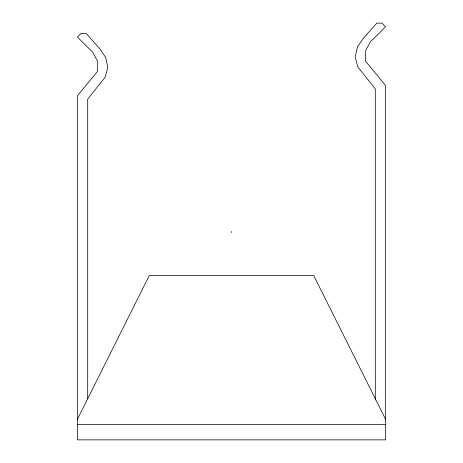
<?xml version="1.0" encoding="UTF-8"?>
<svg xmlns="http://www.w3.org/2000/svg" width="463" height="463" viewBox="0 0 463 463"><rect width="100%" height="100%" fill="white"/><g stroke="black" fill="none" stroke-linecap="round" stroke-linejoin="round"><path stroke-width="0.69" d="M77.425 419.304L149.329 275.508L313.671 275.508L385.575 419.304M77.425 424.444L385.575 424.444M375.302 399.853L375.302 88.85L357.83 66.956L355.173 57.036L357.413 47.006L363.189 38.516L376.824 23.15L381.958 23.15L385.575 26.802L370.383 41.838L365.498 50.872L365.498 61.145L385.575 85.481L385.575 439.85L77.425 439.85L77.425 95.754L97.502 71.418L97.502 61.145L92.617 52.111L77.425 37.069L81.042 33.423L86.176 33.423L99.811 48.789L105.587 57.279L107.827 67.303L105.17 77.228L87.698 99.123L87.698 398.765M231.5 231.5L231.5 232.524"/></g></svg>
